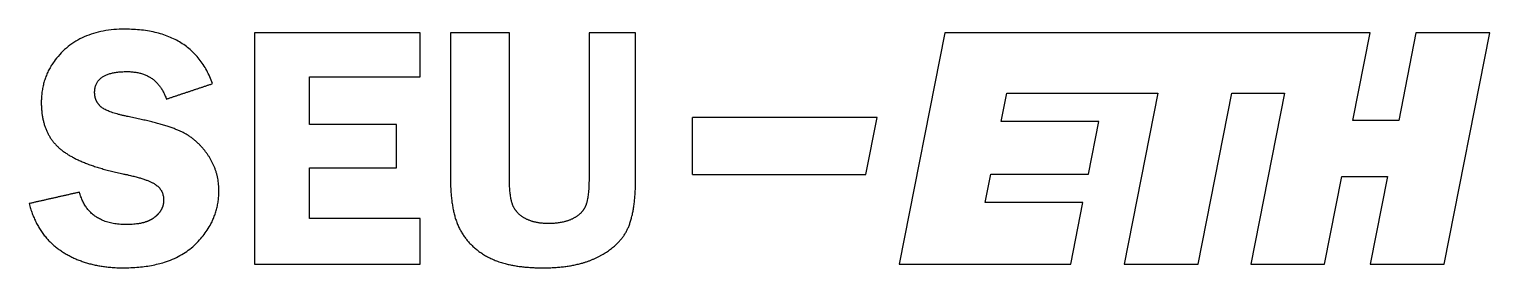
# Model space of a CAD drawing. Header units: millimetres. Extents: x -199 to 216, y -36 to 32.
import ezdxf

# ---------------------------------------------------------------- set-up
doc = ezdxf.new("R2010")
doc.units = ezdxf.units.MM
doc.layers.add('brokenLine', color=18, linetype='Continuous')

msp = doc.modelspace()

# ---------------------------------------------------------------- linework, layer by layer
at = {"layer": 'brokenLine'}
for p, q in [((-26.91, 31.44), (-40.16, 31.44)), ((-40.16, 31.44), (-40.16, -9.66)), ((-26.91, -9.66), (-26.91, 31.44))]:
    msp.add_line(p, q, dxfattribs=at)
msp.add_lwpolyline([(96.89, -34.56), (100.35, -16.96), (72.55, -16.96), (74.14, -8.89), (101.94, -8.89), (104.9, 6.12), (77.09, 6.12), (78.68, 14.18), (121.68, 14.18), (112.08, -34.56), (133.08, -34.56), (142.68, 14.18), (157.68, 14.18), (148.08, -34.56), (169.08, -34.56), (174, -9.56), (187, -9.56), (182.08, -34.56), (203.08, -34.56), (216.08, 31.44), (195.08, 31.44), (190.16, 6.44), (177.16, 6.44), (182.08, 31.44), (61.08, 31.44), (48.08, -34.56)], close=True, dxfattribs=at)
for points in [[(-10.73, -8.99), (38.56, -8.99), (41.76, 7.24), (-10.73, 7.24)], [(-10.73, -8.99), (-10.73, 7.24)]]:
    msp.add_lwpolyline(points, dxfattribs=at)
for points, knots in [([(-147.26, 16.94), (-152.81, 32.46), (-172.23, 32.46), (-183.19, 32.46), (-189.59, 26.42), (-195.99, 20.37), (-195.99, 11.57), (-195.99, 2.87), (-190.63, -1.65), (-185.27, -6.17), (-172.67, -8.78), (-165.91, -10.19), (-163.55, -11.78), (-161.18, -13.38), (-161.18, -16.28), (-161.18, -19.13), (-163.79, -21.19), (-166.39, -23.24), (-171.7, -23.24), (-182.7, -23.24), (-185.12, -14.01)], [-33, -33, -33, -32, -32, -31, -31, -30, -30, -29, -29, -28, -28, -27, -27, -26, -26, -25, -25, -24, -24, -23, -23, -23]), ([(-199.43, -17.25), (-197.16, -26.34), (-190.03, -30.95), (-182.91, -35.57), (-172.76, -35.57), (-159.24, -35.57), (-152.35, -29.05), (-145.47, -22.52), (-145.47, -13.58), (-145.47, -7.87), (-148.68, -3.26), (-151.89, 1.36), (-156.57, 3.44), (-161.26, 5.52), (-171.35, 7.55), (-177.38, 8.77), (-179.1, 10.41), (-180.81, 12.05), (-180.81, 14.42), (-180.81, 20.37), (-171.65, 20.37), (-163.06, 20.37), (-160.41, 12.54)], [-22, -22, -22, -21, -21, -20, -20, -19, -19, -18, -18, -17, -17, -16, -16, -15, -15, -14, -14, -13, -13, -12, -12, -11, -11, -11]), ([(-79.61, -9.66), (-79.61, -19.62), (-76.81, -24.79), (-74, -29.96), (-68.37, -32.77), (-62.74, -35.57), (-53.21, -35.57), (-43.69, -35.57), (-37.57, -32.45), (-31.45, -29.33), (-29.18, -24.48), (-26.91, -19.62), (-26.91, -9.66)], [-7, -7, -7, -6, -6, -5, -5, -4, -4, -3, -3, -2, -2, -1, -1, -1]), ([(-40.16, -9.66), (-40.16, -15.26), (-41.05, -17.66), (-41.95, -20.05), (-44.68, -21.5), (-47.41, -22.95), (-51.76, -22.95), (-55.68, -22.95), (-58.36, -21.48), (-61.05, -20), (-61.94, -17.49), (-62.83, -14.97), (-62.83, -9.66)], [-16, -16, -16, -15, -15, -14, -14, -13, -13, -12, -12, -11, -11, -10, -10, -10])]:
    msp.add_open_spline(points, degree=2, knots=knots, dxfattribs=at)
for points in [[(-88.22, 31.44), (-111.79, 31.44), (-135.36, 31.44)], [(-135.36, 31.44), (-135.36, -1.56), (-135.36, -34.56)], [(-88.22, 18.87), (-88.22, 25.16), (-88.22, 31.44)], [(-62.83, 31.44), (-71.22, 31.44), (-79.61, 31.44)], [(-79.61, 31.44), (-79.61, 10.89), (-79.61, -9.66)], [(-62.83, -9.66), (-62.83, 10.89), (-62.83, 31.44)], [(-160.41, 12.54), (-153.83, 14.74), (-147.26, 16.94)], [(-119.65, 5.33), (-119.65, 12.1), (-119.65, 18.87)], [(-119.65, 18.87), (-103.93, 18.87), (-88.22, 18.87)], [(-94.94, 5.33), (-107.29, 5.33), (-119.65, 5.33)], [(-94.94, -7.09), (-94.94, -0.88), (-94.94, 5.33)], [(-119.65, -21.5), (-119.65, -14.3), (-119.65, -7.09)], [(-119.65, -7.09), (-107.29, -7.09), (-94.94, -7.09)], [(-185.12, -14.01), (-192.27, -15.63), (-199.43, -17.25)], [(-88.22, -21.5), (-103.93, -21.5), (-119.65, -21.5)], [(-88.22, -34.56), (-88.22, -28.03), (-88.22, -21.5)], [(-135.36, -34.56), (-111.79, -34.56), (-88.22, -34.56)]]:
    msp.add_open_spline(points, degree=2, dxfattribs=at)

doc.saveas('drawing.dxf')
